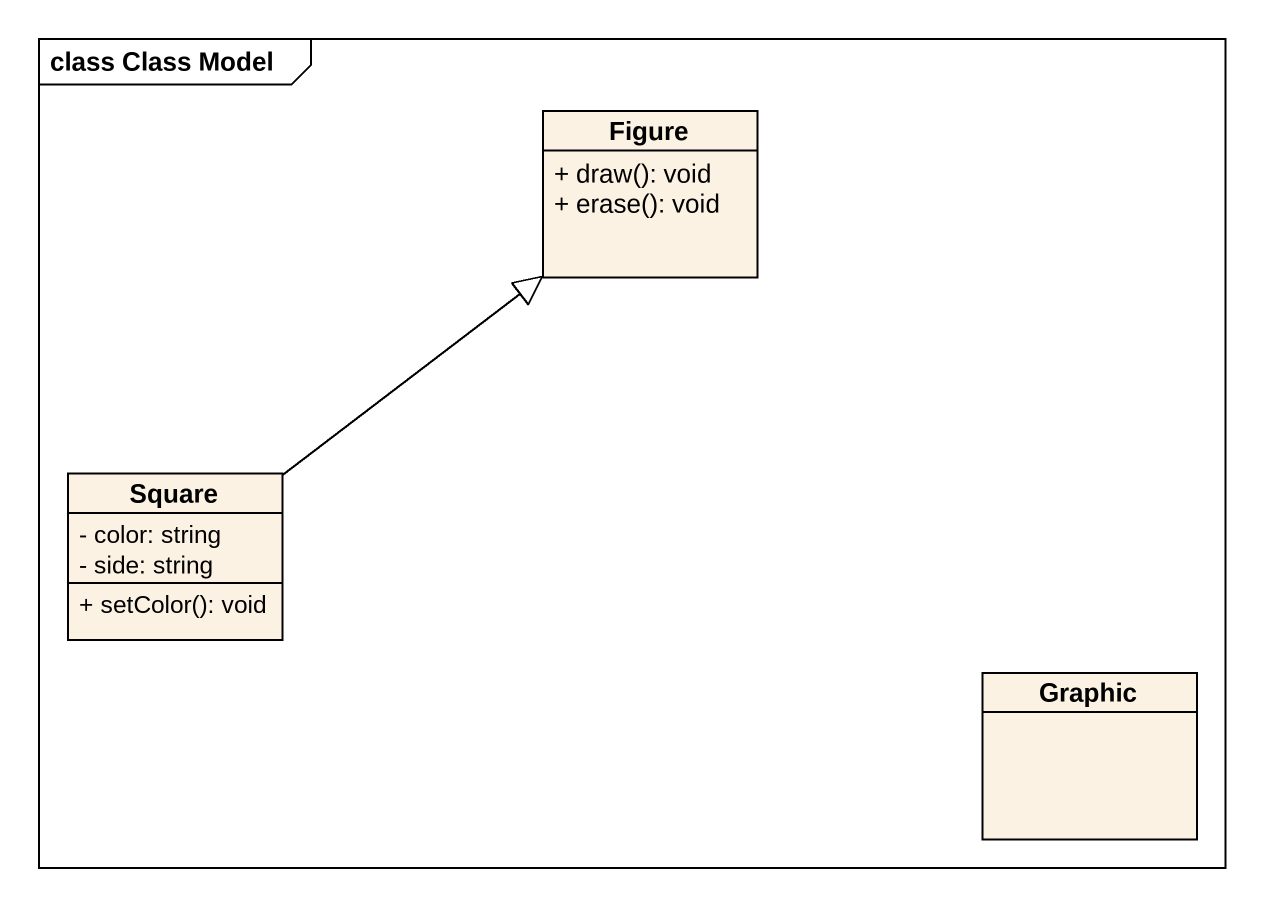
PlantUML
@startuml
mainframe class Class Model
hide circle
hide empty members
skinparam classAttributeIconSize 0
class Figure {
  + draw(): void
  + erase(): void
}
class Square {
  - color: string
  - side: string
  + setColor(): void
}
class Graphic
Square -up-|> Figure
@enduml
